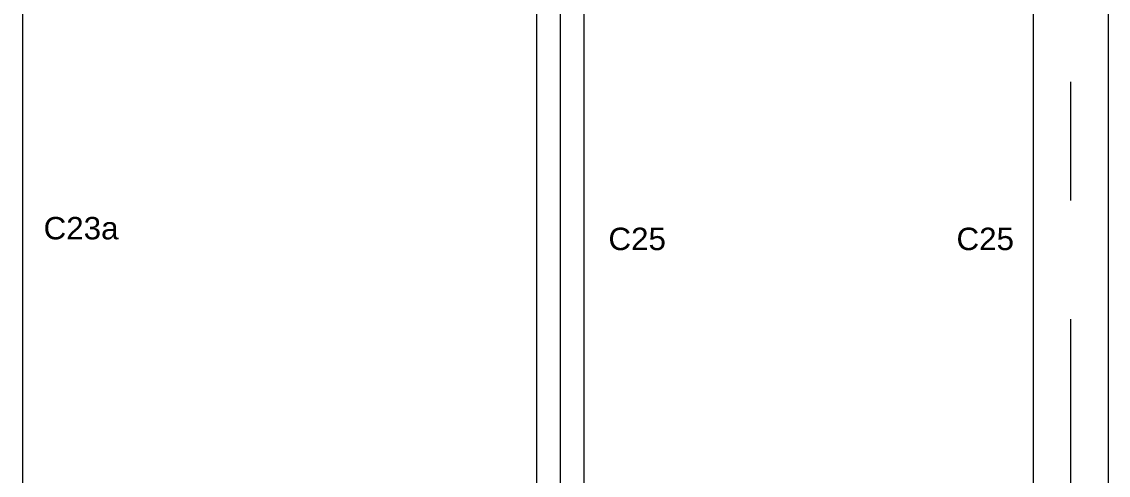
# Model space of a CAD drawing. Header units: millimetres. Extents: x 652937 to 1670132, y 1473552 to 2851037.
# Drawn here: x 663526.81 to 663532.62, y 1524556.78 to 1524559.21 of the extents above; entities that cross this region are included whole.
import ezdxf

# ---------------------------------------------------------------- set-up
doc = ezdxf.new("R2010")
doc.units = ezdxf.units.MM
doc.linetypes.add('Grid Line', pattern=[22.225, 12.7, -3.175, 3.175, -3.175])
doc.layers.add('A-230-M_FLOOR', color=2, linetype='Continuous', lineweight=25)
doc.layers.add('Z-030-M_GRID', color=1, linetype='Continuous', lineweight=9)
doc.layers.add('CVA044__', color=2, linetype='Continuous')
doc.styles.add('Arial', font='arial.ttf')

msp = doc.modelspace()

# ---------------------------------------------------------------- linework, layer by layer
at = {"layer": 'A-230-M_FLOOR', "color": 4, "lineweight": 9}
for points in [[(663526.8116, 1524556.0381), (663526.8116, 1524568.0081), (663526.5616, 1524568.0081), (663526.5616, 1524556.0381)], [(663529.8116, 1524559.7881), (663529.8116, 1524556.0381), (663529.5616, 1524556.0381), (663529.5616, 1524559.7881)]]:
    msp.add_lwpolyline(points, dxfattribs=at)
msp.add_lwpolyline([(663532.6166, 1524559.4691), (663532.6166, 1524556.0381), (663532.2166, 1524556.0381), (663532.2166, 1524559.4691)], close=True, dxfattribs=at)
at = {"layer": 'Z-030-M_GRID', "color": 251, "linetype": 'Grid Line'}
msp.add_line((663529.6866, 1524549.7353), (663529.6866, 1524569.5174), dxfattribs=at)
at = {"layer": 'Z-030-M_GRID', "color": 250, "linetype": 'Grid Line', "ltscale": 0.2}
msp.add_line((663532.4166, 1524555.077), (663532.4166, 1524560.2284), dxfattribs=at)

# ---------------------------------------------------------------- texts
at = {"layer": 'CVA044__', "color": 3, "style": 'Arial'}
for s, p in [('C23a', (663526.9233, 1524558.0448)), ('C25', (663529.9438, 1524557.9874)), ('C25', (663531.805, 1524557.9874))]:
    msp.add_text(s, height=0.12, dxfattribs=at).set_placement(p)

doc.saveas('drawing.dxf')
